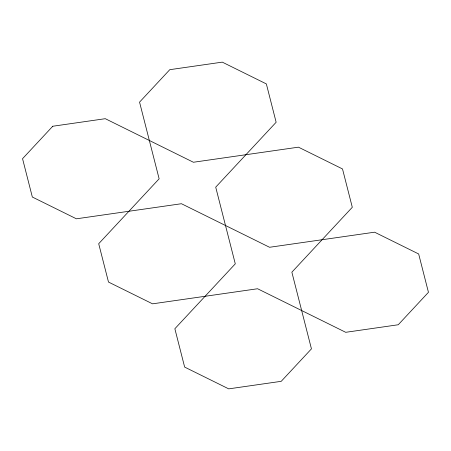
<?xml version="1.0" encoding="UTF-8"?>
<svg xmlns="http://www.w3.org/2000/svg" width="451" height="451" viewBox="0 0 451 451"><rect width="100%" height="100%" fill="white"/><g stroke="black" fill="none" stroke-linecap="round" stroke-linejoin="round"><path stroke-width="0.68" d="M52.767 126.241L22.55 158.684L32.337 197.031L76.399 218.808L181.443 203.722L269.557 247.278L374.601 232.192L418.663 253.969L428.45 292.316L398.233 324.759L345.714 332.308L257.594 288.747L152.551 303.833L108.494 282.055L98.701 243.715L159.135 178.816L139.556 102.129L169.773 69.679L222.292 62.137L266.355 83.914L276.142 122.26L215.713 187.154L235.287 263.846L174.858 328.74L184.645 367.086L228.708 388.863L281.227 381.32L311.444 348.871L291.865 272.184L352.299 207.285L342.506 168.945L298.449 147.167L193.406 162.253L105.286 118.692L52.767 126.241"/></g></svg>
